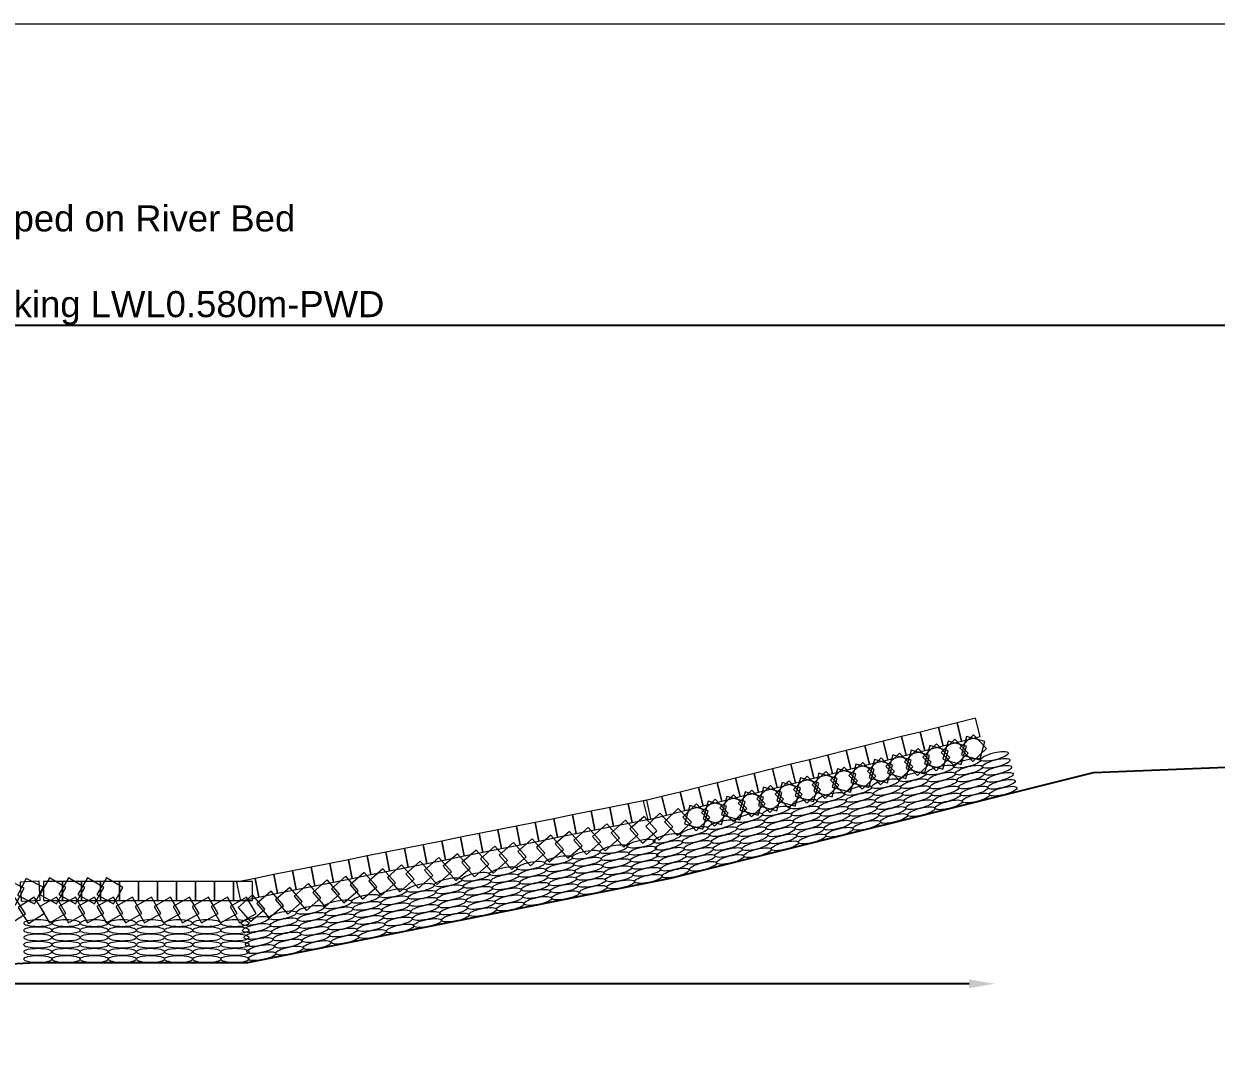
# Model space of a CAD drawing. Header units: inches. Extents: x 89000 to 215000, y -7071 to 0.
# Drawn here: x 150431 to 152715, y -1949 to 0 of the extents above; entities that cross this region are included whole.
import ezdxf

# ---------------------------------------------------------------- set-up
doc = ezdxf.new("R2010")
doc.units = ezdxf.units.IN
doc.header["$LTSCALE"] = 7
doc.header["$MEASUREMENT"] = 0
for name, color, linetype, lineweight in [('Cross section Data Border', 7, 'Continuous', 9), ('Cross Section Labels', 7, 'Continuous', 9), ('Existing_Bed_Level for Xsection', 7, 'Continuous', 25), ('Long Section Labels', 7, 'Continuous', 9)]:
    doc.layers.add(name, color=color, linetype=linetype, lineweight=lineweight)
doc.styles.get("Standard").update_dxf_attribs({"font": 'arial.ttf'})
doc.dimstyles.new('Appron Lebeling Style', dxfattribs={"dimtxt": 50, "dimasz": 50, "dimexe": 0.18, "dimexo": 0.0625, "dimgap": 0.09, "dimtad": 0, "dimtih": 1, "dimtoh": 1, "dimdec": 4, "dimzin": 0, "dimdsep": 46, "dimtxsty": 'Standard', "dimcen": 0.09, "dimse1": 1, "dimse2": 1, "dimadec": 0, "dimazin": 0, "dimtfac": 1, "dimtdec": 4, "dimtofl": 0, "dimtmove": 0, "dimatfit": 3, "dimfxl": 1, "dimtolj": 1, "dimtzin": 0, "dimarcsym": 0})
doc.dimstyles.get("Standard").update_dxf_attribs({"dimtxt": 0.18, "dimasz": 0.18, "dimexe": 0.18, "dimexo": 0.0625, "dimgap": 0.09, "dimtad": 0, "dimtih": 1, "dimtoh": 1, "dimdec": 4, "dimzin": 0, "dimdsep": 46, "dimtxsty": 'Standard', "dimcen": 0.09, "dimadec": 0, "dimazin": 0, "dimtfac": 1, "dimtdec": 4, "dimtofl": 0, "dimtmove": 0, "dimatfit": 3, "dimfxl": 1, "dimtolj": 1, "dimtzin": 0, "dimarcsym": 0})

# ---------------------------------------------------------------- blocks, each defined once
blk = doc.blocks.new('*D1')
at = {"layer": 'Cross Section Labels', "color": 0, "lineweight": -2, "transparency": 16777216}
for p, q in [((146834, -1839), (149415.6, -1839)), ((152241.9, -1839), (149660.3, -1839))]:
    blk.add_line(p, q, dxfattribs=at)
at = {"layer": 'Cross Section Labels', "color": 0, "transparency": 16777216}
for points in [[(146834, -1830.7), (146834, -1847.3), (146784, -1839)], [(152241.9, -1830.7), (152241.9, -1847.3), (152291.9, -1839)]]:
    blk.add_solid(points, dxfattribs=at)
at = {"layer": 'Defpoints', "color": 0, "transparency": 16777216}
for p in [(146784, -577), (152291.9, -1481), (152291.9, -1839)]:
    blk.add_point(p, dxfattribs=at)
at = {"layer": 'Cross Section Labels', "color": 0, "transparency": 16777216, "insert": (149538, -1839), "char_height": 50, "attachment_point": 5}
blk.add_mtext('\\A1;72.00 m', dxfattribs=at)
blk = doc.blocks.new('*D2')
at = {"layer": 'Cross Section Labels', "color": 0, "lineweight": -2, "transparency": 16777216}
for p, q in [((146834, -2039), (149182.3, -2039)), ((152241.9, -2039), (149893.6, -2039))]:
    blk.add_line(p, q, dxfattribs=at)
at = {"layer": 'Cross Section Labels', "color": 0, "transparency": 16777216}
for points in [[(146834, -2030.7), (146834, -2047.3), (146784, -2039)], [(152241.9, -2030.7), (152241.9, -2047.3), (152291.9, -2039)]]:
    blk.add_solid(points, dxfattribs=at)
at = {"layer": 'Defpoints', "color": 0, "transparency": 16777216}
for p in [(146784, -577), (152291.9, -1481), (152291.9, -2039)]:
    blk.add_point(p, dxfattribs=at)
at = {"layer": 'Cross Section Labels', "color": 0, "transparency": 16777216, "insert": (149538, -2039), "char_height": 50, "attachment_point": 5}
blk.add_mtext('\\A1;Block @36.00 m³/m ^JGoo Bag @72.00 m³/m ', dxfattribs=at)
blk = doc.blocks.new('*D7')
at = {"layer": 'Cross Section Labels', "color": 0, "lineweight": -2, "transparency": 16777216}
for p, q in [((146834, -1839), (149415.6, -1839)), ((152241.9, -1839), (149660.3, -1839))]:
    blk.add_line(p, q, dxfattribs=at)
at = {"layer": 'Cross Section Labels', "color": 0, "transparency": 16777216}
for points in [[(146834, -1830.7), (146834, -1847.3), (146784, -1839)], [(152241.9, -1830.7), (152241.9, -1847.3), (152291.9, -1839)]]:
    blk.add_solid(points, dxfattribs=at)
at = {"layer": 'Defpoints', "color": 0, "transparency": 16777216}
for p in [(146784, -577), (152291.9, -1481), (152291.9, -1839)]:
    blk.add_point(p, dxfattribs=at)
at = {"layer": 'Cross Section Labels', "color": 0, "transparency": 16777216, "insert": (149538, -1839), "char_height": 50, "attachment_point": 5}
blk.add_mtext('\\A1;72.00 m', dxfattribs=at)
blk = doc.blocks.new('*D8')
at = {"layer": 'Cross Section Labels', "color": 0, "lineweight": -2, "transparency": 16777216}
for p, q in [((146834, -2039), (149182.3, -2039)), ((152241.9, -2039), (149893.6, -2039))]:
    blk.add_line(p, q, dxfattribs=at)
at = {"layer": 'Cross Section Labels', "color": 0, "transparency": 16777216}
for points in [[(146834, -2030.7), (146834, -2047.3), (146784, -2039)], [(152241.9, -2030.7), (152241.9, -2047.3), (152291.9, -2039)]]:
    blk.add_solid(points, dxfattribs=at)
at = {"layer": 'Defpoints', "color": 0, "transparency": 16777216}
for p in [(146784, -577), (152291.9, -1481), (152291.9, -2039)]:
    blk.add_point(p, dxfattribs=at)
at = {"layer": 'Cross Section Labels', "color": 0, "transparency": 16777216, "insert": (149538, -2039), "char_height": 50, "attachment_point": 5}
blk.add_mtext('\\A1;Block @36.00 m³/m ^JGoo Bag @72.00 m³/m ', dxfattribs=at)

msp = doc.modelspace()

# ---------------------------------------------------------------- linework, layer by layer
at = {"layer": 'Cross section Data Border'}
msp.add_lwpolyline([(145000, 0), (155000, 0), (155000, -7071), (145000, -7071)], close=True, dxfattribs=at)
at = {"layer": 'Existing_Bed_Level for Xsection'}
for points in [[(146000, -423.93), (146162, -326.73), (146218.7, -320.25), (146388.8, -344.55), (146526.5, -353.46), (146729, -548.67), (146891, -632.1), (147134, -696.9), (147377, -802.2), (147620, -956.1), (147863, -1077.6), (148268, -1199.1), (148835, -1361.1), (149645, -1839), (150455, -1798.5), (150860, -1798.5), (151670, -1636.5), (152480, -1434), (153290, -1401.6), (154100, -1272)], [(146000, -423.93), (146162, -326.73), (146218.7, -320.25), (146388.8, -344.55), (146526.5, -353.46), (146729, -548.67), (146891, -632.1), (147134, -696.9), (147377, -802.2), (147620, -956.1), (147863, -1077.6), (148268, -1199.1), (148835, -1361.1), (149645, -1839), (150455, -1798.5), (150860, -1798.5), (151670, -1636.5), (152480, -1434), (153290, -1401.6), (154100, -1272)], [(146000, -577.02), (154100, -577.02)], [(146000, -577.02), (154100, -577.02)]]:
    msp.add_lwpolyline(points, dxfattribs=at)
at = {"layer": 'Long Section Labels'}
for points in [[(152183.42689, -1347.83693), (152148.06519, -1356.67735), (152156.90562, -1392.03905), (152192.26731, -1383.19863)], [(152183.42689, -1347.83693), (152148.06519, -1356.67735), (152156.90562, -1392.03905), (152192.26731, -1383.19863)], [(152218.78858, -1338.99651), (152183.42689, -1347.83693), (152192.26731, -1383.19863), (152227.62901, -1374.3582)], [(152218.78858, -1338.99651), (152183.42689, -1347.83693), (152192.26731, -1383.19863), (152227.62901, -1374.3582)], [(152254.15028, -1330.15608), (152218.78858, -1338.99651), (152227.62901, -1374.3582), (152262.9907, -1365.51778)], [(152254.15028, -1330.15608), (152218.78858, -1338.99651), (152227.62901, -1374.3582), (152262.9907, -1365.51778)], [(152112.7035, -1365.51778), (152077.34181, -1374.3582), (152086.18223, -1409.7199), (152121.54392, -1400.87947)], [(152112.7035, -1365.51778), (152077.34181, -1374.3582), (152086.18223, -1409.7199), (152121.54392, -1400.87947)], [(152148.06519, -1356.67735), (152112.7035, -1365.51778), (152121.54392, -1400.87947), (152156.90562, -1392.03905)], [(152148.06519, -1356.67735), (152112.7035, -1365.51778), (152121.54392, -1400.87947), (152156.90562, -1392.03905)], [(152214.81732, -1370.68913), (152188.59824, -1396.01031), (152213.91942, -1422.22939), (152240.1385, -1396.90821)], [(152250.17901, -1361.84871), (152223.95993, -1387.16989), (152249.28112, -1413.38897), (152275.5002, -1388.06779)], [(152272.25715, -1375.09559), (152237.20681, -1365.09176), (152227.20298, -1400.14209), (152262.25332, -1410.14592)], [(152006.61842, -1392.03905), (151971.25672, -1400.87947), (151980.09715, -1436.24117), (152015.45884, -1427.40074)], [(152006.61842, -1392.03905), (151971.25672, -1400.87947), (151980.09715, -1436.24117), (152015.45884, -1427.40074)], [(152041.98011, -1383.19863), (152006.61842, -1392.03905), (152015.45884, -1427.40074), (152050.82054, -1418.56032)], [(152041.98011, -1383.19863), (152006.61842, -1392.03905), (152015.45884, -1427.40074), (152050.82054, -1418.56032)], [(152077.34181, -1374.3582), (152041.98011, -1383.19863), (152050.82054, -1418.56032), (152086.18223, -1409.7199)], [(152077.34181, -1374.3582), (152041.98011, -1383.19863), (152050.82054, -1418.56032), (152086.18223, -1409.7199)], [(152144.09393, -1388.36998), (152117.87485, -1413.69116), (152143.19603, -1439.91024), (152169.41511, -1414.58906)], [(152166.17206, -1401.61686), (152131.12173, -1391.61303), (152121.1179, -1426.66336), (152156.16823, -1436.66719)], [(152179.45562, -1379.52955), (152153.23654, -1404.85074), (152178.55773, -1431.06982), (152204.77681, -1405.74863)], [(152201.53376, -1392.77643), (152166.48342, -1382.7726), (152156.47959, -1417.82294), (152191.52993, -1427.82677)], [(152236.89545, -1383.93601), (152201.84512, -1373.93218), (152191.84129, -1408.98251), (152226.89162, -1418.98634)], [(151935.89503, -1409.7199), (151900.53334, -1418.56032), (151909.37376, -1453.92201), (151944.73545, -1445.08159)], [(151935.89503, -1409.7199), (151900.53334, -1418.56032), (151909.37376, -1453.92201), (151944.73545, -1445.08159)], [(151971.25672, -1400.87947), (151935.89503, -1409.7199), (151944.73545, -1445.08159), (151980.09715, -1436.24117)], [(151971.25672, -1400.87947), (151935.89503, -1409.7199), (151944.73545, -1445.08159), (151980.09715, -1436.24117)], [(152038.00885, -1414.89125), (152011.78977, -1440.21243), (152037.11095, -1466.43151), (152063.33003, -1441.11033)], [(152073.37054, -1406.05082), (152047.15146, -1431.37201), (152072.47265, -1457.59109), (152098.69173, -1432.2699)], [(152095.44868, -1419.2977), (152060.39834, -1409.29387), (152050.39451, -1444.34421), (152085.44485, -1454.34804)], [(152108.73224, -1397.2104), (152082.51316, -1422.53158), (152107.83434, -1448.75066), (152134.05342, -1423.42948)], [(152130.81037, -1410.45728), (152095.76004, -1400.45345), (152085.75621, -1435.50378), (152120.80654, -1445.50761)], [(151829.80995, -1436.24117), (151794.44825, -1445.08159), (151803.28868, -1480.44328), (151838.65037, -1471.60286)], [(151829.80995, -1436.24117), (151794.44825, -1445.08159), (151803.28868, -1480.44328), (151838.65037, -1471.60286)], [(151865.17164, -1427.40074), (151829.80995, -1436.24117), (151838.65037, -1471.60286), (151874.01206, -1462.76244)], [(151865.17164, -1427.40074), (151829.80995, -1436.24117), (151838.65037, -1471.60286), (151874.01206, -1462.76244)], [(151900.53334, -1418.56032), (151865.17164, -1427.40074), (151874.01206, -1462.76244), (151909.37376, -1453.92201)], [(151900.53334, -1418.56032), (151865.17164, -1427.40074), (151874.01206, -1462.76244), (151909.37376, -1453.92201)], [(151967.28546, -1432.57209), (151941.06638, -1457.89328), (151966.38756, -1484.11236), (151992.60664, -1458.79117)], [(151989.36359, -1445.81897), (151954.31326, -1435.81514), (151944.30943, -1470.86548), (151979.35976, -1480.86931)], [(152002.64715, -1423.73167), (151976.42807, -1449.05285), (152001.74926, -1475.27193), (152027.96834, -1449.95075)], [(152024.72529, -1436.97855), (151989.67495, -1426.97472), (151979.67112, -1462.02505), (152014.72146, -1472.02888)], [(152060.08698, -1428.13813), (152025.03665, -1418.1343), (152015.03282, -1453.18463), (152050.08315, -1463.18846)], [(151759.08656, -1453.92201), (151723.72486, -1462.76244), (151732.56529, -1498.12413), (151767.92698, -1489.28371)], [(151759.08656, -1453.92201), (151723.72486, -1462.76244), (151732.56529, -1498.12413), (151767.92698, -1489.28371)], [(151794.44825, -1445.08159), (151759.08656, -1453.92201), (151767.92698, -1489.28371), (151803.28868, -1480.44328)], [(151794.44825, -1445.08159), (151759.08656, -1453.92201), (151767.92698, -1489.28371), (151803.28868, -1480.44328)], [(151861.20038, -1459.09336), (151834.9813, -1484.41455), (151860.30248, -1510.63363), (151886.52156, -1485.31244)], [(151896.56207, -1450.25294), (151870.34299, -1475.57412), (151895.66418, -1501.7932), (151921.88326, -1476.47202)], [(151918.64021, -1463.49982), (151883.58987, -1453.49599), (151873.58604, -1488.54632), (151908.63638, -1498.55015)], [(151931.92377, -1441.41252), (151905.70469, -1466.7337), (151931.02587, -1492.95278), (151957.24495, -1467.6316)], [(151954.0019, -1454.6594), (151918.95157, -1444.65557), (151908.94774, -1479.7059), (151943.99807, -1489.70973)], [(151653.00148, -1480.44328), (151617.63978, -1489.28371), (151626.48021, -1524.6454), (151661.8419, -1515.80498)], [(151653.00148, -1480.44328), (151617.63978, -1489.28371), (151626.48021, -1524.6454), (151661.8419, -1515.80498)], [(151688.36317, -1471.60286), (151653.00148, -1480.44328), (151661.8419, -1515.80498), (151697.20359, -1506.96455)], [(151688.36317, -1471.60286), (151653.00148, -1480.44328), (151661.8419, -1515.80498), (151697.20359, -1506.96455)], [(151723.72486, -1462.76244), (151688.36317, -1471.60286), (151697.20359, -1506.96455), (151732.56529, -1498.12413)], [(151723.72486, -1462.76244), (151688.36317, -1471.60286), (151697.20359, -1506.96455), (151732.56529, -1498.12413)], [(151790.47699, -1476.77421), (151764.25791, -1502.09539), (151789.57909, -1528.31447), (151815.79817, -1502.99329)], [(151812.55512, -1490.02109), (151777.50479, -1480.01726), (151767.50096, -1515.06759), (151802.55129, -1525.07142)], [(151825.83868, -1467.93379), (151799.6196, -1493.25497), (151824.94079, -1519.47405), (151851.15987, -1494.15287)], [(151847.91682, -1481.18067), (151812.86648, -1471.17684), (151802.86265, -1506.22717), (151837.91299, -1516.231)], [(151883.27851, -1472.34024), (151848.22818, -1462.33641), (151838.22435, -1497.38675), (151873.27468, -1507.39058)], [(151553.21708, -1501.25668), (151517.47491, -1508.40511), (151524.62335, -1544.14728), (151560.36551, -1536.99885)], [(151553.21708, -1501.25668), (151517.47491, -1508.40511), (151524.62335, -1544.14728), (151560.36551, -1536.99885)], [(151588.95925, -1494.10825), (151553.21708, -1501.25668), (151560.36551, -1536.99885), (151596.10768, -1529.85041)], [(151588.95925, -1494.10825), (151553.21708, -1501.25668), (151560.36551, -1536.99885), (151596.10768, -1529.85041)], [(151624.70141, -1486.95981), (151588.95925, -1494.10825), (151596.10768, -1529.85041), (151631.84984, -1522.70198)], [(151624.70141, -1486.95981), (151588.95925, -1494.10825), (151596.10768, -1529.85041), (151631.84984, -1522.70198)], [(151684.39191, -1503.29548), (151658.17283, -1528.61667), (151683.49401, -1554.83575), (151709.71309, -1529.51456)], [(151684.39191, -1503.29548), (151658.17283, -1528.61667), (151683.49401, -1554.83575), (151709.71309, -1529.51456)], [(151719.7536, -1494.45506), (151693.53452, -1519.77624), (151718.8557, -1545.99532), (151745.07478, -1520.67414)], [(151741.83173, -1507.70194), (151706.7814, -1497.69811), (151696.77757, -1532.74844), (151731.8279, -1542.75227)], [(151755.1153, -1485.61463), (151728.89622, -1510.93582), (151754.2174, -1537.1549), (151780.43648, -1511.83371)], [(151777.19343, -1498.86151), (151742.1431, -1488.85768), (151732.13927, -1523.90802), (151767.1896, -1533.91185)], [(151410.24842, -1529.85041), (151374.50625, -1536.99885), (151381.65469, -1572.74101), (151417.39685, -1565.59258)], [(151410.24842, -1529.85041), (151374.50625, -1536.99885), (151381.65469, -1572.74101), (151417.39685, -1565.59258)], [(151445.99058, -1522.70198), (151410.24842, -1529.85041), (151417.39685, -1565.59258), (151453.13902, -1558.44415)], [(151445.99058, -1522.70198), (151410.24842, -1529.85041), (151417.39685, -1565.59258), (151453.13902, -1558.44415)], [(151481.73275, -1515.55355), (151445.99058, -1522.70198), (151453.13902, -1558.44415), (151488.88118, -1551.29571)], [(151481.73275, -1515.55355), (151445.99058, -1522.70198), (151453.13902, -1558.44415), (151488.88118, -1551.29571)], [(151517.47491, -1508.40511), (151481.73275, -1515.55355), (151488.88118, -1551.29571), (151524.62335, -1544.14728)], [(151517.47491, -1508.40511), (151481.73275, -1515.55355), (151488.88118, -1551.29571), (151524.62335, -1544.14728)], [(151583.48501, -1525.5761), (151556.0912, -1549.62151), (151580.13661, -1577.01532), (151607.53042, -1552.96991)], [(151583.48501, -1525.5761), (151556.0912, -1549.62151), (151580.13661, -1577.01532), (151607.53042, -1552.96991)], [(151619.22718, -1518.42767), (151591.83337, -1542.47308), (151615.87878, -1569.86689), (151643.27259, -1545.82148)], [(151619.22718, -1518.42767), (151591.83337, -1542.47308), (151615.87878, -1569.86689), (151643.27259, -1545.82148)], [(151649.03021, -1512.13591), (151622.81113, -1537.45709), (151648.13232, -1563.67617), (151674.3514, -1538.35499)], [(151649.03021, -1512.13591), (151622.81113, -1537.45709), (151648.13232, -1563.67617), (151674.3514, -1538.35499)], [(151303.02192, -1551.29571), (151267.27976, -1558.44415), (151274.42819, -1594.18631), (151310.17035, -1587.03788)], [(151303.02192, -1551.29571), (151267.27976, -1558.44415), (151274.42819, -1594.18631), (151310.17035, -1587.03788)], [(151338.76409, -1544.14728), (151303.02192, -1551.29571), (151310.17035, -1587.03788), (151345.91252, -1579.88945)], [(151338.76409, -1544.14728), (151303.02192, -1551.29571), (151310.17035, -1587.03788), (151345.91252, -1579.88945)], [(151374.50625, -1536.99885), (151338.76409, -1544.14728), (151345.91252, -1579.88945), (151381.65469, -1572.74101)], [(151374.50625, -1536.99885), (151338.76409, -1544.14728), (151345.91252, -1579.88945), (151381.65469, -1572.74101)], [(151476.25852, -1547.0214), (151448.86471, -1571.06681), (151472.91012, -1598.46062), (151500.30393, -1574.41521)], [(151476.25852, -1547.0214), (151448.86471, -1571.06681), (151472.91012, -1598.46062), (151500.30393, -1574.41521)], [(151512.00068, -1539.87297), (151484.60687, -1563.91838), (151508.65228, -1591.31219), (151536.04609, -1567.26678)], [(151512.00068, -1539.87297), (151484.60687, -1563.91838), (151508.65228, -1591.31219), (151536.04609, -1567.26678)], [(151547.74285, -1532.72454), (151520.34904, -1556.76995), (151544.39445, -1584.16376), (151571.78826, -1560.11835)], [(151547.74285, -1532.72454), (151520.34904, -1556.76995), (151544.39445, -1584.16376), (151571.78826, -1560.11835)], [(151195.79542, -1572.74101), (151160.05326, -1579.88945), (151167.20169, -1615.63161), (151202.94386, -1608.48318)], [(151195.79542, -1572.74101), (151160.05326, -1579.88945), (151167.20169, -1615.63161), (151202.94386, -1608.48318)], [(151231.53759, -1565.59258), (151195.79542, -1572.74101), (151202.94386, -1608.48318), (151238.68602, -1601.33474)], [(151231.53759, -1565.59258), (151195.79542, -1572.74101), (151202.94386, -1608.48318), (151238.68602, -1601.33474)], [(151267.27976, -1558.44415), (151231.53759, -1565.59258), (151238.68602, -1601.33474), (151274.42819, -1594.18631)], [(151267.27976, -1558.44415), (151231.53759, -1565.59258), (151238.68602, -1601.33474), (151274.42819, -1594.18631)], [(151333.28985, -1575.61514), (151305.89604, -1599.66054), (151329.94145, -1627.05435), (151357.33526, -1603.00894)], [(151333.28985, -1575.61514), (151305.89604, -1599.66054), (151329.94145, -1627.05435), (151357.33526, -1603.00894)], [(151369.03202, -1568.4667), (151341.63821, -1592.51211), (151365.68362, -1619.90592), (151393.07743, -1595.86051)], [(151369.03202, -1568.4667), (151341.63821, -1592.51211), (151365.68362, -1619.90592), (151393.07743, -1595.86051)], [(151404.77419, -1561.31827), (151377.38038, -1585.36368), (151401.42578, -1612.75749), (151428.81959, -1588.71208)], [(151404.77419, -1561.31827), (151377.38038, -1585.36368), (151401.42578, -1612.75749), (151428.81959, -1588.71208)], [(151440.51635, -1554.16984), (151413.12254, -1578.21525), (151437.16795, -1605.60905), (151464.56176, -1581.56365)], [(151440.51635, -1554.16984), (151413.12254, -1578.21525), (151437.16795, -1605.60905), (151464.56176, -1581.56365)], [(151088.56893, -1594.18631), (151052.82676, -1601.33474), (151059.97519, -1637.07691), (151095.71736, -1629.92848)], [(151088.56893, -1594.18631), (151052.82676, -1601.33474), (151059.97519, -1637.07691), (151095.71736, -1629.92848)], [(151124.31109, -1587.03788), (151088.56893, -1594.18631), (151095.71736, -1629.92848), (151131.45953, -1622.78004)], [(151124.31109, -1587.03788), (151088.56893, -1594.18631), (151095.71736, -1629.92848), (151131.45953, -1622.78004)], [(151160.05326, -1579.88945), (151124.31109, -1587.03788), (151131.45953, -1622.78004), (151167.20169, -1615.63161)], [(151160.05326, -1579.88945), (151124.31109, -1587.03788), (151131.45953, -1622.78004), (151167.20169, -1615.63161)], [(151226.06336, -1597.06043), (151198.66955, -1621.10584), (151222.71496, -1648.49965), (151250.10877, -1624.45424)], [(151226.06336, -1597.06043), (151198.66955, -1621.10584), (151222.71496, -1648.49965), (151250.10877, -1624.45424)], [(151261.80552, -1589.912), (151234.41171, -1613.95741), (151258.45712, -1641.35122), (151285.85093, -1617.30581)], [(151261.80552, -1589.912), (151234.41171, -1613.95741), (151258.45712, -1641.35122), (151285.85093, -1617.30581)], [(151297.54769, -1582.76357), (151270.15388, -1606.80898), (151294.19929, -1634.20279), (151321.5931, -1610.15738)], [(151297.54769, -1582.76357), (151270.15388, -1606.80898), (151294.19929, -1634.20279), (151321.5931, -1610.15738)], [(150981.34243, -1615.63161), (150945.60026, -1622.78004), (150952.7487, -1658.52221), (150988.49086, -1651.37378)], [(150981.34243, -1615.63161), (150945.60026, -1622.78004), (150952.7487, -1658.52221), (150988.49086, -1651.37378)], [(151017.0846, -1608.48318), (150981.34243, -1615.63161), (150988.49086, -1651.37378), (151024.23303, -1644.22534)], [(151017.0846, -1608.48318), (150981.34243, -1615.63161), (150988.49086, -1651.37378), (151024.23303, -1644.22534)], [(151052.82676, -1601.33474), (151017.0846, -1608.48318), (151024.23303, -1644.22534), (151059.97519, -1637.07691)], [(151052.82676, -1601.33474), (151017.0846, -1608.48318), (151024.23303, -1644.22534), (151059.97519, -1637.07691)], [(151118.83686, -1618.50573), (151091.44305, -1642.55114), (151115.48846, -1669.94495), (151142.88227, -1645.89954)], [(151118.83686, -1618.50573), (151091.44305, -1642.55114), (151115.48846, -1669.94495), (151142.88227, -1645.89954)], [(151154.57903, -1611.3573), (151127.18522, -1635.40271), (151151.23063, -1662.79652), (151178.62443, -1638.75111)], [(151154.57903, -1611.3573), (151127.18522, -1635.40271), (151151.23063, -1662.79652), (151178.62443, -1638.75111)], [(151190.32119, -1604.20887), (151162.92738, -1628.25428), (151186.97279, -1655.64809), (151214.3666, -1631.60268)], [(151190.32119, -1604.20887), (151162.92738, -1628.25428), (151186.97279, -1655.64809), (151214.3666, -1631.60268)], [(150431.14706, -1655.53206), (150398.69976, -1638.92559), (150382.09328, -1671.37289), (150414.54059, -1687.97937)], [(150467.55158, -1653.71184), (150435.10428, -1637.10536), (150418.49781, -1669.55267), (150450.94511, -1686.15914)], [(150460.31684, -1642.51988), (150423.91232, -1644.34011), (150425.73255, -1680.74463), (150462.13707, -1678.9244)], [(150511.2163, -1654.51928), (150479.63877, -1636.31319), (150461.43267, -1667.89072), (150493.0102, -1686.09681)], [(150504.54948, -1642.98), (150468.09948, -1642.98), (150468.09948, -1679.43), (150504.54948, -1679.43)], [(150547.6663, -1654.51928), (150516.08877, -1636.31319), (150497.88267, -1667.89072), (150529.4602, -1686.09681)], [(150540.99948, -1642.98), (150504.54948, -1642.98), (150504.54948, -1679.43), (150540.99948, -1679.43)], [(150584.1163, -1654.51928), (150552.53877, -1636.31319), (150534.33267, -1667.89072), (150565.9102, -1686.09681)], [(150577.44948, -1642.98), (150540.99948, -1642.98), (150540.99948, -1679.43), (150577.44948, -1679.43)], [(150620.5663, -1654.51928), (150588.98877, -1636.31319), (150570.78267, -1667.89072), (150602.3602, -1686.09681)], [(150613.89948, -1642.98), (150577.44948, -1642.98), (150577.44948, -1679.43), (150613.89948, -1679.43)], [(150650.34948, -1642.98), (150613.89948, -1642.98), (150613.89948, -1679.43), (150650.34948, -1679.43)], [(150650.34948, -1642.98), (150613.89948, -1642.98), (150613.89948, -1679.43), (150650.34948, -1679.43)], [(150686.79948, -1642.98), (150650.34948, -1642.98), (150650.34948, -1679.43), (150686.79948, -1679.43)], [(150686.79948, -1642.98), (150650.34948, -1642.98), (150650.34948, -1679.43), (150686.79948, -1679.43)], [(150723.24948, -1642.98), (150686.79948, -1642.98), (150686.79948, -1679.43), (150723.24948, -1679.43)], [(150723.24948, -1642.98), (150686.79948, -1642.98), (150686.79948, -1679.43), (150723.24948, -1679.43)], [(150759.69948, -1642.98), (150723.24948, -1642.98), (150723.24948, -1679.43), (150759.69948, -1679.43)], [(150759.69948, -1642.98), (150723.24948, -1642.98), (150723.24948, -1679.43), (150759.69948, -1679.43)], [(150796.14948, -1642.98), (150759.69948, -1642.98), (150759.69948, -1679.43), (150796.14948, -1679.43)], [(150796.14948, -1642.98), (150759.69948, -1642.98), (150759.69948, -1679.43), (150796.14948, -1679.43)], [(150832.59948, -1642.98), (150796.14948, -1642.98), (150796.14948, -1679.43), (150832.59948, -1679.43)], [(150832.59948, -1642.98), (150796.14948, -1642.98), (150796.14948, -1679.43), (150832.59948, -1679.43)], [(150869.04948, -1642.98), (150832.59948, -1642.98), (150832.59948, -1679.43), (150869.04948, -1679.43)], [(150869.04948, -1642.98), (150832.59948, -1642.98), (150832.59948, -1679.43), (150869.04948, -1679.43)], [(150874.11593, -1637.07691), (150838.37377, -1644.22534), (150845.5222, -1679.96751), (150881.26437, -1672.81908)], [(150874.11593, -1637.07691), (150838.37377, -1644.22534), (150845.5222, -1679.96751), (150881.26437, -1672.81908)], [(150909.8581, -1629.92848), (150874.11593, -1637.07691), (150881.26437, -1672.81908), (150917.00653, -1665.67064)], [(150909.8581, -1629.92848), (150874.11593, -1637.07691), (150881.26437, -1672.81908), (150917.00653, -1665.67064)], [(150945.60026, -1622.78004), (150909.8581, -1629.92848), (150917.00653, -1665.67064), (150952.7487, -1658.52221)], [(150945.60026, -1622.78004), (150909.8581, -1629.92848), (150917.00653, -1665.67064), (150952.7487, -1658.52221)], [(151011.61036, -1639.95103), (150984.21655, -1663.99644), (151008.26196, -1691.39025), (151035.65577, -1667.34484)], [(151011.61036, -1639.95103), (150984.21655, -1663.99644), (151008.26196, -1691.39025), (151035.65577, -1667.34484)], [(151047.35253, -1632.8026), (151019.95872, -1656.84801), (151044.00413, -1684.24182), (151071.39794, -1660.19641)], [(151047.35253, -1632.8026), (151019.95872, -1656.84801), (151044.00413, -1684.24182), (151071.39794, -1660.19641)], [(151083.09469, -1625.65417), (151055.70088, -1649.69958), (151079.74629, -1677.09339), (151107.1401, -1653.04798)], [(151083.09469, -1625.65417), (151055.70088, -1649.69958), (151079.74629, -1677.09339), (151107.1401, -1653.04798)], [(150904.38387, -1661.39633), (150876.99006, -1685.44174), (150901.03547, -1712.83555), (150928.42928, -1688.79014)], [(150904.38387, -1661.39633), (150876.99006, -1685.44174), (150901.03547, -1712.83555), (150928.42928, -1688.79014)], [(150940.12603, -1654.2479), (150912.73222, -1678.29331), (150936.77763, -1705.68712), (150964.17144, -1681.64171)], [(150940.12603, -1654.2479), (150912.73222, -1678.29331), (150936.77763, -1705.68712), (150964.17144, -1681.64171)], [(150975.8682, -1647.09947), (150948.47439, -1671.14488), (150972.5198, -1698.53869), (150999.91361, -1674.49328)], [(150975.8682, -1647.09947), (150948.47439, -1671.14488), (150972.5198, -1698.53869), (150999.91361, -1674.49328)], [(150413.87474, -1674.66238), (150383.24577, -1694.42266), (150403.00606, -1725.05163), (150433.63502, -1705.29134)], [(150413.87474, -1674.66238), (150383.24577, -1694.42266), (150403.00606, -1725.05163), (150433.63502, -1705.29134)], [(150450.27926, -1672.84215), (150419.65029, -1692.60244), (150439.41058, -1723.2314), (150470.03955, -1703.47112)], [(150450.27926, -1672.84215), (150419.65029, -1692.60244), (150439.41058, -1723.2314), (150470.03955, -1703.47112)], [(150493.0102, -1672.76319), (150461.43267, -1690.96928), (150479.63877, -1722.54681), (150511.2163, -1704.34072)], [(150493.0102, -1672.76319), (150461.43267, -1690.96928), (150479.63877, -1722.54681), (150511.2163, -1704.34072)], [(150529.4602, -1672.76319), (150497.88267, -1690.96928), (150516.08877, -1722.54681), (150547.6663, -1704.34072)], [(150529.4602, -1672.76319), (150497.88267, -1690.96928), (150516.08877, -1722.54681), (150547.6663, -1704.34072)], [(150565.9102, -1672.76319), (150534.33267, -1690.96928), (150552.53877, -1722.54681), (150584.1163, -1704.34072)], [(150565.9102, -1672.76319), (150534.33267, -1690.96928), (150552.53877, -1722.54681), (150584.1163, -1704.34072)], [(150602.3602, -1672.76319), (150570.78267, -1690.96928), (150588.98877, -1722.54681), (150620.5663, -1704.34072)], [(150602.3602, -1672.76319), (150570.78267, -1690.96928), (150588.98877, -1722.54681), (150620.5663, -1704.34072)], [(150638.8102, -1672.76319), (150607.23267, -1690.96928), (150625.43877, -1722.54681), (150657.0163, -1704.34072)], [(150638.8102, -1672.76319), (150607.23267, -1690.96928), (150625.43877, -1722.54681), (150657.0163, -1704.34072)], [(150675.2602, -1672.76319), (150643.68267, -1690.96928), (150661.88877, -1722.54681), (150693.4663, -1704.34072)], [(150675.2602, -1672.76319), (150643.68267, -1690.96928), (150661.88877, -1722.54681), (150693.4663, -1704.34072)], [(150711.7102, -1672.76319), (150680.13267, -1690.96928), (150698.33877, -1722.54681), (150729.9163, -1704.34072)], [(150711.7102, -1672.76319), (150680.13267, -1690.96928), (150698.33877, -1722.54681), (150729.9163, -1704.34072)], [(150748.1602, -1672.76319), (150716.58267, -1690.96928), (150734.78877, -1722.54681), (150766.3663, -1704.34072)], [(150748.1602, -1672.76319), (150716.58267, -1690.96928), (150734.78877, -1722.54681), (150766.3663, -1704.34072)], [(150784.6102, -1672.76319), (150753.03267, -1690.96928), (150771.23877, -1722.54681), (150802.8163, -1704.34072)], [(150784.6102, -1672.76319), (150753.03267, -1690.96928), (150771.23877, -1722.54681), (150802.8163, -1704.34072)], [(150821.0602, -1672.76319), (150789.48267, -1690.96928), (150807.68877, -1722.54681), (150839.2663, -1704.34072)], [(150821.0602, -1672.76319), (150789.48267, -1690.96928), (150807.68877, -1722.54681), (150839.2663, -1704.34072)], [(150857.5102, -1672.76319), (150825.93267, -1690.96928), (150844.13877, -1722.54681), (150875.7163, -1704.34072)], [(150857.5102, -1672.76319), (150825.93267, -1690.96928), (150844.13877, -1722.54681), (150875.7163, -1704.34072)], [(150868.6417, -1668.54477), (150841.24789, -1692.59018), (150865.2933, -1719.98398), (150892.68711, -1695.93858)], [(150868.6417, -1668.54477), (150841.24789, -1692.59018), (150865.2933, -1719.98398), (150892.68711, -1695.93858)]]:
    msp.add_lwpolyline(points, close=True, dxfattribs=at)
for centre, major_axis in [((152290.60033, -1403.28407), (26.15194, 6.53798)), ((152290.60033, -1403.28407), (26.15194, 6.53798)), ((152238.29645, -1416.36004), (26.15194, 6.53798)), ((152238.29645, -1416.36004), (26.15194, 6.53798)), ((152293.94004, -1416.64293), (26.15194, 6.53798)), ((152293.94004, -1416.64293), (26.15194, 6.53798)), ((152133.6887, -1442.51197), (26.15194, 6.53798)), ((152133.6887, -1442.51197), (26.15194, 6.53798)), ((152185.99258, -1429.436), (26.15194, 6.53798)), ((152185.99258, -1429.436), (26.15194, 6.53798)), ((152189.33229, -1442.79487), (26.15194, 6.53798)), ((152189.33229, -1442.79487), (26.15194, 6.53798)), ((152241.63617, -1429.7189), (26.15194, 6.53798)), ((152241.63617, -1429.7189), (26.15194, 6.53798)), ((152244.97588, -1443.07776), (26.15194, 6.53798)), ((152244.97588, -1443.07776), (26.15194, 6.53798)), ((152297.27976, -1430.00179), (26.15194, 6.53798)), ((152297.27976, -1430.00179), (26.15194, 6.53798)), ((152300.61947, -1443.36065), (26.15194, 6.53798)), ((152300.61947, -1443.36065), (26.15194, 6.53798)), ((152029.08095, -1468.66391), (26.15194, 6.53798)), ((152029.08095, -1468.66391), (26.15194, 6.53798)), ((152081.38483, -1455.58794), (26.15194, 6.53798)), ((152081.38483, -1455.58794), (26.15194, 6.53798)), ((152084.72454, -1468.9468), (26.15194, 6.53798)), ((152084.72454, -1468.9468), (26.15194, 6.53798)), ((152137.02842, -1455.87084), (26.15194, 6.53798)), ((152137.02842, -1455.87084), (26.15194, 6.53798)), ((152140.36813, -1469.2297), (26.15194, 6.53798)), ((152140.36813, -1469.2297), (26.15194, 6.53798)), ((152192.67201, -1456.15373), (26.15194, 6.53798)), ((152192.67201, -1456.15373), (26.15194, 6.53798)), ((152196.01172, -1469.51259), (26.15194, 6.53798)), ((152196.01172, -1469.51259), (26.15194, 6.53798)), ((152248.3156, -1456.43662), (26.15194, 6.53798)), ((152248.3156, -1456.43662), (26.15194, 6.53798)), ((152251.65531, -1469.79549), (26.15194, 6.53798)), ((152251.65531, -1469.79549), (26.15194, 6.53798)), ((152303.95919, -1456.71952), (26.15194, 6.53798)), ((152303.95919, -1456.71952), (26.15194, 6.53798)), ((152307.2989, -1470.07838), (26.15194, 6.53798)), ((152307.2989, -1470.07838), (26.15194, 6.53798)), ((151924.4732, -1494.81585), (26.15194, 6.53798)), ((151924.4732, -1494.81585), (26.15194, 6.53798)), ((151976.77708, -1481.73988), (26.15194, 6.53798)), ((151976.77708, -1481.73988), (26.15194, 6.53798)), ((151980.11679, -1495.09874), (26.15194, 6.53798)), ((151980.11679, -1495.09874), (26.15194, 6.53798)), ((152032.42067, -1482.02277), (26.15194, 6.53798)), ((152032.42067, -1482.02277), (26.15194, 6.53798)), ((152088.06426, -1482.30567), (26.15194, 6.53798)), ((152088.06426, -1482.30567), (26.15194, 6.53798)), ((152143.70785, -1482.58856), (26.15194, 6.53798)), ((152143.70785, -1482.58856), (26.15194, 6.53798)), ((152199.35144, -1482.87145), (26.15194, 6.53798)), ((152199.35144, -1482.87145), (26.15194, 6.53798)), ((152254.99503, -1483.15435), (26.15194, 6.53798)), ((152254.99503, -1483.15435), (26.15194, 6.53798)), ((151872.16933, -1507.89182), (26.15194, 6.53798)), ((151872.16933, -1507.89182), (26.15194, 6.53798)), ((151927.81292, -1508.17471), (26.15194, 6.53798)), ((151927.81292, -1508.17471), (26.15194, 6.53798)), ((151983.45651, -1508.4576), (26.15194, 6.53798)), ((151983.45651, -1508.4576), (26.15194, 6.53798)), ((152035.76038, -1495.38164), (26.15194, 6.53798)), ((152035.76038, -1495.38164), (26.15194, 6.53798)), ((152039.1001, -1508.7405), (26.15194, 6.53798)), ((152039.1001, -1508.7405), (26.15194, 6.53798)), ((152091.40397, -1495.66453), (26.15194, 6.53798)), ((152091.40397, -1495.66453), (26.15194, 6.53798)), ((152094.74369, -1509.02339), (26.15194, 6.53798)), ((152094.74369, -1509.02339), (26.15194, 6.53798)), ((152147.04756, -1495.94742), (26.15194, 6.53798)), ((152147.04756, -1495.94742), (26.15194, 6.53798)), ((152150.38728, -1509.30628), (26.15194, 6.53798)), ((152150.38728, -1509.30628), (26.15194, 6.53798)), ((152202.69115, -1496.23032), (26.15194, 6.53798)), ((152202.69115, -1496.23032), (26.15194, 6.53798)), ((151767.56158, -1534.04375), (26.15194, 6.53798)), ((151767.56158, -1534.04375), (26.15194, 6.53798)), ((151819.86545, -1520.96779), (26.15194, 6.53798)), ((151819.86545, -1520.96779), (26.15194, 6.53798)), ((151823.20517, -1534.32665), (26.15194, 6.53798)), ((151823.20517, -1534.32665), (26.15194, 6.53798)), ((151875.50904, -1521.25068), (26.15194, 6.53798)), ((151875.50904, -1521.25068), (26.15194, 6.53798)), ((151878.84876, -1534.60954), (26.15194, 6.53798)), ((151878.84876, -1534.60954), (26.15194, 6.53798)), ((151931.15263, -1521.53357), (26.15194, 6.53798)), ((151931.15263, -1521.53357), (26.15194, 6.53798)), ((151934.49235, -1534.89243), (26.15194, 6.53798)), ((151934.49235, -1534.89243), (26.15194, 6.53798)), ((151986.79622, -1521.81647), (26.15194, 6.53798)), ((151986.79622, -1521.81647), (26.15194, 6.53798)), ((151990.13594, -1535.17533), (26.15194, 6.53798)), ((151990.13594, -1535.17533), (26.15194, 6.53798)), ((152042.43981, -1522.09936), (26.15194, 6.53798)), ((152042.43981, -1522.09936), (26.15194, 6.53798)), ((152045.77953, -1535.45822), (26.15194, 6.53798)), ((152045.77953, -1535.45822), (26.15194, 6.53798)), ((152098.0834, -1522.38225), (26.15194, 6.53798)), ((152098.0834, -1522.38225), (26.15194, 6.53798)), ((151662.95383, -1560.19569), (26.15194, 6.53798)), ((151662.95383, -1560.19569), (26.15194, 6.53798)), ((151715.2577, -1547.11972), (26.15194, 6.53798)), ((151715.2577, -1547.11972), (26.15194, 6.53798)), ((151718.59742, -1560.47859), (26.15194, 6.53798)), ((151718.59742, -1560.47859), (26.15194, 6.53798)), ((151770.90129, -1547.40262), (26.15194, 6.53798)), ((151770.90129, -1547.40262), (26.15194, 6.53798)), ((151774.24101, -1560.76148), (26.15194, 6.53798)), ((151774.24101, -1560.76148), (26.15194, 6.53798)), ((151826.54488, -1547.68551), (26.15194, 6.53798)), ((151826.54488, -1547.68551), (26.15194, 6.53798)), ((151829.8846, -1561.04437), (26.15194, 6.53798)), ((151829.8846, -1561.04437), (26.15194, 6.53798)), ((151882.18847, -1547.9684), (26.15194, 6.53798)), ((151882.18847, -1547.9684), (26.15194, 6.53798)), ((151885.52819, -1561.32727), (26.15194, 6.53798)), ((151885.52819, -1561.32727), (26.15194, 6.53798)), ((151937.83206, -1548.2513), (26.15194, 6.53798)), ((151937.83206, -1548.2513), (26.15194, 6.53798)), ((151941.17178, -1561.61016), (26.15194, 6.53798)), ((151941.17178, -1561.61016), (26.15194, 6.53798)), ((151993.47565, -1548.53419), (26.15194, 6.53798)), ((151993.47565, -1548.53419), (26.15194, 6.53798)), ((151560.85796, -1581.09356), (26.43332, 5.28666)), ((151560.85796, -1581.09356), (26.43332, 5.28666)), ((151613.7246, -1570.52023), (26.43332, 5.28666)), ((151613.7246, -1570.52023), (26.43332, 5.28666)), ((151616.42511, -1584.02283), (26.43332, 5.28666)), ((151616.42511, -1584.02283), (26.43332, 5.28666)), ((151666.29354, -1573.55455), (26.15194, 6.53798)), ((151666.29354, -1573.55455), (26.15194, 6.53798)), ((151721.93713, -1573.83745), (26.15194, 6.53798)), ((151721.93713, -1573.83745), (26.15194, 6.53798)), ((151777.58072, -1574.12034), (26.15194, 6.53798)), ((151777.58072, -1574.12034), (26.15194, 6.53798)), ((151833.22432, -1574.40323), (26.15194, 6.53798)), ((151833.22432, -1574.40323), (26.15194, 6.53798)), ((151888.86791, -1574.68613), (26.15194, 6.53798)), ((151888.86791, -1574.68613), (26.15194, 6.53798)), ((151455.12469, -1602.24021), (26.43332, 5.28666)), ((151455.12469, -1602.24021), (26.43332, 5.28666)), ((151507.99133, -1591.66689), (26.43332, 5.28666)), ((151507.99133, -1591.66689), (26.43332, 5.28666)), ((151510.69185, -1605.16948), (26.43332, 5.28666)), ((151510.69185, -1605.16948), (26.43332, 5.28666)), ((151563.55848, -1594.59616), (26.43332, 5.28666)), ((151563.55848, -1594.59616), (26.43332, 5.28666)), ((151566.259, -1608.09875), (26.43332, 5.28666)), ((151566.259, -1608.09875), (26.43332, 5.28666)), ((151619.12563, -1597.52542), (26.43332, 5.28666)), ((151619.12563, -1597.52542), (26.43332, 5.28666)), ((151669.63326, -1586.91342), (26.15194, 6.53798)), ((151669.63326, -1586.91342), (26.15194, 6.53798)), ((151672.97298, -1600.27228), (26.15194, 6.53798)), ((151672.97298, -1600.27228), (26.15194, 6.53798)), ((151725.27685, -1587.19631), (26.15194, 6.53798)), ((151725.27685, -1587.19631), (26.15194, 6.53798)), ((151728.61657, -1600.55517), (26.15194, 6.53798)), ((151728.61657, -1600.55517), (26.15194, 6.53798)), ((151780.92044, -1587.4792), (26.15194, 6.53798)), ((151780.92044, -1587.4792), (26.15194, 6.53798)), ((151784.26016, -1600.83807), (26.15194, 6.53798)), ((151784.26016, -1600.83807), (26.15194, 6.53798)), ((151836.56403, -1587.7621), (26.15194, 6.53798)), ((151836.56403, -1587.7621), (26.15194, 6.53798)), ((151349.39142, -1623.38687), (26.43332, 5.28666)), ((151349.39142, -1623.38687), (26.43332, 5.28666)), ((151402.25806, -1612.81354), (26.43332, 5.28666)), ((151402.25806, -1612.81354), (26.43332, 5.28666)), ((151404.95858, -1626.31614), (26.43332, 5.28666)), ((151404.95858, -1626.31614), (26.43332, 5.28666)), ((151457.82521, -1615.74281), (26.43332, 5.28666)), ((151457.82521, -1615.74281), (26.43332, 5.28666)), ((151460.52573, -1629.2454), (26.43332, 5.28666)), ((151460.52573, -1629.2454), (26.43332, 5.28666)), ((151513.39237, -1618.67208), (26.43332, 5.28666)), ((151513.39237, -1618.67208), (26.43332, 5.28666)), ((151568.95952, -1621.60135), (26.43332, 5.28666)), ((151568.95952, -1621.60135), (26.43332, 5.28666)), ((151621.82615, -1611.02802), (26.43332, 5.28666)), ((151621.82615, -1611.02802), (26.43332, 5.28666)), ((151624.52667, -1624.53062), (26.43332, 5.28666)), ((151624.52667, -1624.53062), (26.43332, 5.28666)), ((151676.31269, -1613.63114), (26.15194, 6.53798)), ((151676.31269, -1613.63114), (26.15194, 6.53798)), ((151679.65241, -1626.99), (26.15194, 6.53798)), ((151679.65241, -1626.99), (26.15194, 6.53798)), ((151731.95628, -1613.91403), (26.15194, 6.53798)), ((151731.95628, -1613.91403), (26.15194, 6.53798)), ((151243.65816, -1644.53352), (26.43332, 5.28666)), ((151243.65816, -1644.53352), (26.43332, 5.28666)), ((151296.52479, -1633.96019), (26.43332, 5.28666)), ((151296.52479, -1633.96019), (26.43332, 5.28666)), ((151299.22531, -1647.46279), (26.43332, 5.28666)), ((151299.22531, -1647.46279), (26.43332, 5.28666)), ((151352.09194, -1636.88946), (26.43332, 5.28666)), ((151352.09194, -1636.88946), (26.43332, 5.28666)), ((151354.79246, -1650.39206), (26.43332, 5.28666)), ((151354.79246, -1650.39206), (26.43332, 5.28666)), ((151407.6591, -1639.81873), (26.43332, 5.28666)), ((151407.6591, -1639.81873), (26.43332, 5.28666)), ((151410.35962, -1653.32133), (26.43332, 5.28666)), ((151410.35962, -1653.32133), (26.43332, 5.28666)), ((151463.22625, -1642.748), (26.43332, 5.28666)), ((151463.22625, -1642.748), (26.43332, 5.28666)), ((151516.09288, -1632.17467), (26.43332, 5.28666)), ((151516.09288, -1632.17467), (26.43332, 5.28666)), ((151518.7934, -1645.67727), (26.43332, 5.28666)), ((151518.7934, -1645.67727), (26.43332, 5.28666)), ((151571.66004, -1635.10394), (26.43332, 5.28666)), ((151571.66004, -1635.10394), (26.43332, 5.28666)), ((151574.36056, -1648.60654), (26.43332, 5.28666)), ((151574.36056, -1648.60654), (26.43332, 5.28666)), ((151627.22719, -1638.03321), (26.43332, 5.28666)), ((151627.22719, -1638.03321), (26.43332, 5.28666)), ((151085.05825, -1676.2535), (26.43332, 5.28666)), ((151085.05825, -1676.2535), (26.43332, 5.28666)), ((151137.92489, -1665.68017), (26.43332, 5.28666)), ((151137.92489, -1665.68017), (26.43332, 5.28666)), ((151190.79152, -1655.10685), (26.43332, 5.28666)), ((151190.79152, -1655.10685), (26.43332, 5.28666)), ((151193.49204, -1668.60944), (26.43332, 5.28666)), ((151193.49204, -1668.60944), (26.43332, 5.28666)), ((151246.35867, -1658.03612), (26.43332, 5.28666)), ((151246.35867, -1658.03612), (26.43332, 5.28666)), ((151249.05919, -1671.53871), (26.43332, 5.28666)), ((151249.05919, -1671.53871), (26.43332, 5.28666)), ((151301.92583, -1660.96539), (26.43332, 5.28666)), ((151301.92583, -1660.96539), (26.43332, 5.28666)), ((151304.62635, -1674.46798), (26.43332, 5.28666)), ((151304.62635, -1674.46798), (26.43332, 5.28666)), ((151357.49298, -1663.89465), (26.43332, 5.28666)), ((151357.49298, -1663.89465), (26.43332, 5.28666)), ((151360.1935, -1677.39725), (26.43332, 5.28666)), ((151360.1935, -1677.39725), (26.43332, 5.28666)), ((151413.06014, -1666.82392), (26.43332, 5.28666)), ((151413.06014, -1666.82392), (26.43332, 5.28666)), ((151465.92677, -1656.2506), (26.43332, 5.28666)), ((151465.92677, -1656.2506), (26.43332, 5.28666)), ((151468.62729, -1669.75319), (26.43332, 5.28666)), ((151468.62729, -1669.75319), (26.43332, 5.28666)), ((151521.49392, -1659.17987), (26.43332, 5.28666)), ((151521.49392, -1659.17987), (26.43332, 5.28666)), ((150979.32498, -1697.40015), (26.43332, 5.28666)), ((150979.32498, -1697.40015), (26.43332, 5.28666)), ((151032.19162, -1686.82683), (26.43332, 5.28666)), ((151032.19162, -1686.82683), (26.43332, 5.28666)), ((151087.75877, -1689.7561), (26.43332, 5.28666)), ((151087.75877, -1689.7561), (26.43332, 5.28666)), ((151140.62541, -1679.18277), (26.43332, 5.28666)), ((151140.62541, -1679.18277), (26.43332, 5.28666)), ((151143.32593, -1692.68537), (26.43332, 5.28666)), ((151143.32593, -1692.68537), (26.43332, 5.28666)), ((151196.19256, -1682.11204), (26.43332, 5.28666)), ((151196.19256, -1682.11204), (26.43332, 5.28666)), ((151198.89308, -1695.61463), (26.43332, 5.28666)), ((151198.89308, -1695.61463), (26.43332, 5.28666)), ((151251.75971, -1685.04131), (26.43332, 5.28666)), ((151251.75971, -1685.04131), (26.43332, 5.28666)), ((151254.46023, -1698.5439), (26.43332, 5.28666)), ((151254.46023, -1698.5439), (26.43332, 5.28666)), ((151307.32687, -1687.97058), (26.43332, 5.28666)), ((151307.32687, -1687.97058), (26.43332, 5.28666)), ((151362.89402, -1690.89985), (26.43332, 5.28666)), ((151362.89402, -1690.89985), (26.43332, 5.28666)), ((151415.76065, -1680.32652), (26.43332, 5.28666)), ((151415.76065, -1680.32652), (26.43332, 5.28666)), ((150873.59172, -1718.54681), (26.43332, 5.28666)), ((150873.59172, -1718.54681), (26.43332, 5.28666)), ((150926.45835, -1707.97348), (26.43332, 5.28666)), ((150926.45835, -1707.97348), (26.43332, 5.28666)), ((150929.15887, -1721.47608), (26.43332, 5.28666)), ((150929.15887, -1721.47608), (26.43332, 5.28666)), ((150982.0255, -1710.90275), (26.43332, 5.28666)), ((150982.0255, -1710.90275), (26.43332, 5.28666)), ((151034.89214, -1700.32942), (26.43332, 5.28666)), ((151034.89214, -1700.32942), (26.43332, 5.28666)), ((151037.59266, -1713.83202), (26.43332, 5.28666)), ((151037.59266, -1713.83202), (26.43332, 5.28666)), ((151090.45929, -1703.25869), (26.43332, 5.28666)), ((151090.45929, -1703.25869), (26.43332, 5.28666)), ((151093.15981, -1716.76129), (26.43332, 5.28666)), ((151093.15981, -1716.76129), (26.43332, 5.28666)), ((151146.02644, -1706.18796), (26.43332, 5.28666)), ((151146.02644, -1706.18796), (26.43332, 5.28666)), ((151148.72696, -1719.69056), (26.43332, 5.28666)), ((151148.72696, -1719.69056), (26.43332, 5.28666)), ((151201.5936, -1709.11723), (26.43332, 5.28666)), ((151201.5936, -1709.11723), (26.43332, 5.28666)), ((151204.29412, -1722.61983), (26.43332, 5.28666)), ((151204.29412, -1722.61983), (26.43332, 5.28666)), ((151257.16075, -1712.0465), (26.43332, 5.28666)), ((151257.16075, -1712.0465), (26.43332, 5.28666)), ((151310.02739, -1701.47317), (26.43332, 5.28666)), ((151310.02739, -1701.47317), (26.43332, 5.28666)), ((150457.69908, -1722.765), (26.9568, 0)), ((150457.69908, -1722.765), (26.9568, 0)), ((150457.69908, -1736.535), (26.9568, 0)), ((150457.69908, -1736.535), (26.9568, 0)), ((150511.61268, -1722.765), (26.9568, 0)), ((150511.61268, -1722.765), (26.9568, 0)), ((150511.61268, -1736.535), (26.9568, 0)), ((150511.61268, -1736.535), (26.9568, 0)), ((150565.52628, -1722.765), (26.9568, 0)), ((150565.52628, -1722.765), (26.9568, 0)), ((150565.52628, -1736.535), (26.9568, 0)), ((150565.52628, -1736.535), (26.9568, 0)), ((150619.43988, -1722.765), (26.9568, 0)), ((150619.43988, -1722.765), (26.9568, 0)), ((150619.43988, -1736.535), (26.9568, 0)), ((150619.43988, -1736.535), (26.9568, 0)), ((150673.35348, -1722.765), (26.9568, 0)), ((150673.35348, -1722.765), (26.9568, 0)), ((150673.35348, -1736.535), (26.9568, 0)), ((150673.35348, -1736.535), (26.9568, 0)), ((150727.26708, -1722.765), (26.9568, 0)), ((150727.26708, -1722.765), (26.9568, 0)), ((150727.26708, -1736.535), (26.9568, 0)), ((150727.26708, -1736.535), (26.9568, 0)), ((150781.18068, -1722.765), (26.9568, 0)), ((150781.18068, -1722.765), (26.9568, 0)), ((150781.18068, -1736.535), (26.9568, 0)), ((150781.18068, -1736.535), (26.9568, 0)), ((150835.09428, -1722.765), (26.9568, 0)), ((150835.09428, -1722.765), (26.9568, 0)), ((150835.09428, -1736.535), (26.9568, 0)), ((150835.09428, -1736.535), (26.9568, 0)), ((150876.29223, -1732.0494), (26.43332, 5.28666)), ((150876.29223, -1732.0494), (26.43332, 5.28666)), ((150878.99275, -1745.552), (26.43332, 5.28666)), ((150878.99275, -1745.552), (26.43332, 5.28666)), ((150931.85939, -1734.97867), (26.43332, 5.28666)), ((150931.85939, -1734.97867), (26.43332, 5.28666)), ((150984.72602, -1724.40535), (26.43332, 5.28666)), ((150984.72602, -1724.40535), (26.43332, 5.28666)), ((150987.42654, -1737.90794), (26.43332, 5.28666)), ((150987.42654, -1737.90794), (26.43332, 5.28666)), ((151040.29318, -1727.33462), (26.43332, 5.28666)), ((151040.29318, -1727.33462), (26.43332, 5.28666)), ((151042.99369, -1740.83721), (26.43332, 5.28666)), ((151042.99369, -1740.83721), (26.43332, 5.28666)), ((151095.86033, -1730.26388), (26.43332, 5.28666)), ((151095.86033, -1730.26388), (26.43332, 5.28666)), ((151098.56085, -1743.76648), (26.43332, 5.28666)), ((151098.56085, -1743.76648), (26.43332, 5.28666)), ((151151.42748, -1733.19315), (26.43332, 5.28666)), ((151151.42748, -1733.19315), (26.43332, 5.28666)), ((150457.69908, -1750.305), (26.9568, 0)), ((150457.69908, -1750.305), (26.9568, 0)), ((150457.69908, -1764.075), (26.9568, 0)), ((150457.69908, -1764.075), (26.9568, 0)), ((150511.61268, -1750.305), (26.9568, 0)), ((150511.61268, -1750.305), (26.9568, 0)), ((150511.61268, -1764.075), (26.9568, 0)), ((150511.61268, -1764.075), (26.9568, 0)), ((150565.52628, -1750.305), (26.9568, 0)), ((150565.52628, -1750.305), (26.9568, 0)), ((150565.52628, -1764.075), (26.9568, 0)), ((150565.52628, -1764.075), (26.9568, 0)), ((150619.43988, -1750.305), (26.9568, 0)), ((150619.43988, -1750.305), (26.9568, 0)), ((150619.43988, -1764.075), (26.9568, 0)), ((150619.43988, -1764.075), (26.9568, 0)), ((150673.35348, -1750.305), (26.9568, 0)), ((150673.35348, -1750.305), (26.9568, 0)), ((150673.35348, -1764.075), (26.9568, 0)), ((150673.35348, -1764.075), (26.9568, 0)), ((150727.26708, -1750.305), (26.9568, 0)), ((150727.26708, -1750.305), (26.9568, 0)), ((150727.26708, -1764.075), (26.9568, 0)), ((150727.26708, -1764.075), (26.9568, 0)), ((150781.18068, -1750.305), (26.9568, 0)), ((150781.18068, -1750.305), (26.9568, 0)), ((150781.18068, -1764.075), (26.9568, 0)), ((150781.18068, -1764.075), (26.9568, 0)), ((150835.09428, -1750.305), (26.9568, 0)), ((150835.09428, -1750.305), (26.9568, 0)), ((150835.09428, -1764.075), (26.9568, 0)), ((150835.09428, -1764.075), (26.9568, 0)), ((150881.69327, -1759.0546), (26.43332, 5.28666)), ((150881.69327, -1759.0546), (26.43332, 5.28666)), ((150934.55991, -1748.48127), (26.43332, 5.28666)), ((150934.55991, -1748.48127), (26.43332, 5.28666)), ((150937.26043, -1761.98387), (26.43332, 5.28666)), ((150937.26043, -1761.98387), (26.43332, 5.28666)), ((150990.12706, -1751.41054), (26.43332, 5.28666)), ((150990.12706, -1751.41054), (26.43332, 5.28666)), ((150992.82758, -1764.91313), (26.43332, 5.28666)), ((150992.82758, -1764.91313), (26.43332, 5.28666)), ((151045.69421, -1754.33981), (26.43332, 5.28666)), ((151045.69421, -1754.33981), (26.43332, 5.28666)), ((150457.69908, -1777.845), (26.9568, 0)), ((150457.69908, -1777.845), (26.9568, 0)), ((150511.61268, -1777.845), (26.9568, 0)), ((150511.61268, -1777.845), (26.9568, 0)), ((150565.52628, -1777.845), (26.9568, 0)), ((150565.52628, -1777.845), (26.9568, 0)), ((150619.43988, -1777.845), (26.9568, 0)), ((150619.43988, -1777.845), (26.9568, 0)), ((150673.35348, -1777.845), (26.9568, 0)), ((150673.35348, -1777.845), (26.9568, 0)), ((150727.26708, -1777.845), (26.9568, 0)), ((150727.26708, -1777.845), (26.9568, 0)), ((150781.18068, -1777.845), (26.9568, 0)), ((150781.18068, -1777.845), (26.9568, 0)), ((150835.09428, -1777.845), (26.9568, 0)), ((150835.09428, -1777.845), (26.9568, 0)), ((150884.39379, -1772.55719), (26.43332, 5.28666)), ((150884.39379, -1772.55719), (26.43332, 5.28666)), ((150887.09431, -1786.05979), (26.43332, 5.28666)), ((150887.09431, -1786.05979), (26.43332, 5.28666)), ((150939.96095, -1775.48646), (26.43332, 5.28666)), ((150939.96095, -1775.48646), (26.43332, 5.28666)), ((150457.69908, -1791.615), (26.9568, 0)), ((150457.69908, -1791.615), (26.9568, 0)), ((150511.61268, -1791.615), (26.9568, 0)), ((150511.61268, -1791.615), (26.9568, 0)), ((150565.52628, -1791.615), (26.9568, 0)), ((150565.52628, -1791.615), (26.9568, 0)), ((150619.43988, -1791.615), (26.9568, 0)), ((150619.43988, -1791.615), (26.9568, 0)), ((150673.35348, -1791.615), (26.9568, 0)), ((150673.35348, -1791.615), (26.9568, 0)), ((150727.26708, -1791.615), (26.9568, 0)), ((150727.26708, -1791.615), (26.9568, 0)), ((150781.18068, -1791.615), (26.9568, 0)), ((150781.18068, -1791.615), (26.9568, 0)), ((150835.09428, -1791.615), (26.9568, 0)), ((150835.09428, -1791.615), (26.9568, 0))]:
    msp.add_ellipse(centre, major_axis=major_axis, ratio=0.255, dxfattribs=at)

# ---------------------------------------------------------------- texts
at = {"layer": 'Cross Section Labels', "char_height": 50}
for s, insert, attachment_point in [('175Kg Sand Filled Geo-bag(minimum 6 -Layers)to be dumped on River Bed^J@72.00m³/m as shown in drawing.', (149774.4432, -496.02), 8), ('175Kg Sand Filled Geo-bag(minimum 6 -Layers)to be dumped on River Bed^J@72.00m³/m as shown in drawing.', (149774.4432, -496.02), 8), ('Working LWL0.580m-PWD', (150283.24854, -577.02), 7), ('Working LWL0.580m-PWD', (150283.24854, -577.02), 7)]:
    msp.add_mtext(s, dxfattribs=dict(at, insert=insert, attachment_point=attachment_point))

# ---------------------------------------------------------------- dimensions: what is measured, and where the dimension line sits
at = {"layer": 'Cross Section Labels'}
for base, text, picture, middle in [((152291.86942, -1839), '72.00 m', '*D1', (149537.95898, -1839)), ((152291.86942, -2039), 'Block @36.00 m³/m ^JGoo Bag @72.00 m³/m ', '*D2', (149537.95898, -2039)), ((152291.86942, -1839), '72.00 m', '*D7', (149537.95898, -1839)), ((152291.86942, -2039), 'Block @36.00 m³/m ^JGoo Bag @72.00 m³/m ', '*D8', (149537.95898, -2039))]:
    dim = msp.add_linear_dim(base=base, p1=(146784.04854, -577.02), p2=(152291.86942, -1481.03265), text=text, dimstyle='Appron Lebeling Style', dxfattribs=at)
    dim.commit()
    dim.dimension.update_dxf_attribs({"geometry": picture, "text_midpoint": middle})

# ---------------------------------------------------------------- leaders
at = {"layer": 'Cross Section Labels', "annotation_type": 0, "has_hookline": 1, "hookline_direction": 0}
for points, text_width in [([(148159.93451, -1063.22172), (148159.93451, -334.02), (148459.84451, -334.02)], 2510.77763), ([(148159.93451, -1063.22172), (148159.93451, -334.02), (148459.84451, -334.02)], 2510.77763), ([(149474.4432, -1722.72203), (149474.4432, -496.02), (149774.3532, -496.02)], 2340.17735), ([(149474.4432, -1722.72203), (149474.4432, -496.02), (149774.3532, -496.02)], 2340.17735)]:
    msp.add_leader(points, dimstyle='Standard', override={"dimasz": 72}, dxfattribs=dict(at, text_width=text_width))

doc.saveas('drawing.dxf')
